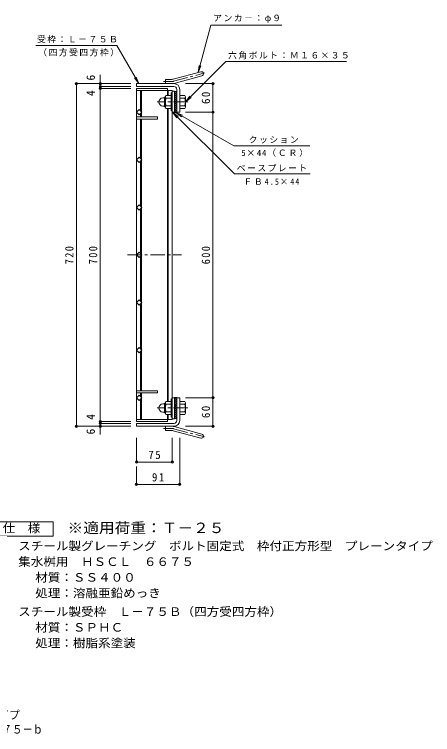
# Model space of a CAD drawing. Units: millimetres at full size, sheet at 1:6. Extents: x -893 to 1068, y -823 to 803.
# Drawn here: x 189 to 1068, y -823 to 690 of the extents above; entities that cross this region are included whole.
import ezdxf
from ezdxf.enums import TextEntityAlignment as Align

# ---------------------------------------------------------------- set-up
doc = ezdxf.new("R2010")
doc.units = ezdxf.units.MM
doc.header["$LTSCALE"] = 6
doc.header["$PDMODE"] = 32
doc.header["$PDSIZE"] = 4.8
doc.linetypes.add('CHAIN1', pattern=[8, 5, -1, 1, -1])
doc.linetypes.add('CHAIN2', pattern=[12, 9, -1, 1, -1])
for name, color, linetype, lineweight in [('E-1', 2, 'Continuous', 9), ('E-2', 3, 'Continuous', 9), ('E-4', 7, 'Continuous', 9), ('E-5', 7, 'Continuous', 9), ('F-F_F-Fﾚｲﾔ', 2, 'Continuous', 9)]:
    doc.layers.add(name, color=color, linetype=linetype, lineweight=lineweight)
doc.layers.add('F-5_F-5ﾚｲﾔ', color=3, linetype='Continuous')
doc.styles.add('ＭＳ ゴシック', font='')
doc.styles.get('ＭＳ ゴシック').set_extended_font_data('MS Gothic')

msp = doc.modelspace()

# ---------------------------------------------------------------- linework, layer by layer
at = {"layer": 'E-1'}
for p, q in [((522.743, 553.799), (580.934, 569.392)), ((525.072, 545.106), (583.263, 560.698)), ((506.599, 544.493), (506.599, 553.493)), ((520.414, 553.493), (506.599, 553.493)), ((445.599, 538.493), (445.599, 544.493)), ((524.599, 544.493), (445.599, 544.493)), ((524.599, 538.493), (445.599, 538.493)), ((530.599, 532.493), (530.599, 483.993)), ((536.599, 532.493), (536.599, 484.493)), ((501.289, 514.493), (504.799, 514.493)), ((504.799, 496.793), (504.799, 515.193)), ((506.599, 516.993), (506.799, 516.993)), ((506.799, 516.743), (506.799, 495.243)), ((518.799, 519.493), (507.837, 519.493)), ((518.799, 524.993), (518.799, 486.993)), ((521.099, 524.993), (518.799, 524.993)), ((525.599, 483.993), (525.599, 527.993)), ((530.599, 527.993), (525.599, 527.993)), ((530.599, 520.913), (525.599, 525.913)), ((530.599, 516.67), (525.599, 521.67)), ((530.599, 512.428), (525.599, 517.428)), ((530.599, 525.156), (527.761, 527.993)), ((536.599, 519.493), (547.56, 519.493)), ((548.799, 516.993), (548.599, 516.993)), ((548.599, 516.743), (548.599, 495.243)), ((518.799, 513.993), (507.837, 513.993)), ((530.599, 508.185), (525.599, 513.185)), ((530.599, 503.943), (525.599, 508.942)), ((530.599, 499.7), (525.599, 504.7)), ((530.599, 495.457), (525.599, 500.457)), ((536.599, 513.993), (547.56, 513.993)), ((501.299, 497.493), (504.799, 497.493)), ((506.599, 494.993), (506.799, 494.993)), ((518.799, 497.993), (507.837, 497.993)), ((518.799, 492.493), (507.837, 492.493)), ((521.099, 486.993), (518.799, 486.993)), ((530.599, 491.215), (525.599, 496.215)), ((530.599, 486.972), (525.599, 491.972)), ((529.335, 483.993), (525.599, 487.729)), ((530.599, 484.493), (536.599, 484.493)), ((536.599, 497.993), (547.56, 497.993)), ((536.599, 492.493), (547.56, 492.493)), ((548.799, 494.993), (548.599, 494.993)), ((530.599, 483.993), (525.599, 483.993)), ((518.799, -156.007), (518.799, -118.007)), ((521.099, -118.007), (518.799, -118.007)), ((525.599, -115.007), (525.599, -159.007)), ((530.599, -115.007), (525.599, -115.007)), ((529.335, -115.007), (525.599, -118.744)), ((530.599, -117.986), (525.599, -122.986)), ((530.599, -163.507), (530.599, -115.007)), ((530.599, -115.507), (536.599, -115.507)), ((536.599, -163.507), (536.599, -115.507)), ((501.299, -128.507), (504.799, -128.507)), ((504.799, -127.807), (504.799, -146.207)), ((506.599, -126.007), (506.799, -126.007)), ((506.799, -147.757), (506.799, -126.257)), ((518.799, -123.507), (507.837, -123.507)), ((518.799, -129.007), (507.837, -129.007)), ((530.599, -122.229), (525.599, -127.229)), ((530.599, -126.472), (525.599, -131.472)), ((530.599, -130.714), (525.599, -135.714)), ((530.599, -134.957), (525.599, -139.957)), ((536.599, -123.507), (547.56, -123.507)), ((536.599, -129.007), (547.56, -129.007)), ((548.799, -126.007), (548.599, -126.007)), ((548.599, -147.757), (548.599, -126.257)), ((501.289, -145.507), (504.799, -145.507)), ((506.599, -148.007), (506.799, -148.007)), ((518.799, -145.007), (507.837, -145.007)), ((518.799, -150.507), (507.837, -150.507)), ((530.599, -139.2), (525.599, -144.2)), ((530.599, -143.442), (525.599, -148.442)), ((530.599, -147.685), (525.599, -152.685)), ((536.599, -145.007), (547.56, -145.007)), ((536.599, -150.507), (547.56, -150.507)), ((548.799, -148.007), (548.599, -148.007)), ((521.099, -156.007), (518.799, -156.007)), ((530.599, -151.927), (525.599, -156.927)), ((530.599, -159.007), (525.599, -159.007)), ((530.599, -156.17), (527.761, -159.007)), ((445.599, -169.507), (445.599, -175.507)), ((524.599, -169.507), (445.599, -169.507)), ((524.599, -175.507), (445.599, -175.507)), ((506.599, -175.507), (506.599, -184.507)), ((525.072, -176.121), (583.263, -191.713)), ((520.414, -184.507), (506.599, -184.507)), ((522.743, -184.814), (580.934, -200.406))]:
    msp.add_line(p, q, dxfattribs=at)
at = {"layer": 'E-1', "linetype": 'CHAIN1'}
for p, q in [((523.908, 549.453), (589.074, 566.914)), ((520.414, 548.993), (502.794, 548.993)), ((553.634, 505.993), (489.497, 505.993)), ((553.634, -137.007), (489.497, -137.007)), ((520.414, -180.007), (502.794, -180.007)), ((523.908, -180.467), (589.074, -197.929))]:
    msp.add_line(p, q, dxfattribs=at)
at = {"layer": 'E-1'}
for centre, radius, start, end in [((582.099, 565.045), 4.5, 285.00014, 104.99991), ((520.414, 562.493), 9, 270, 285.00002), ((520.414, 562.493), 18, 270, 285), ((524.599, 532.493), 12, 0, 90), ((524.599, 532.493), 6, 0, 90), ((501.289, 506.003), 8.49, 90, 180), ((506.599, 515.193), 1.8, 90, 180), ((510.959, 516.743), 4.16, 138.61835, 221.37988), ((544.439, 516.743), 4.16, 318.62012, 41.38165), ((501.299, 505.993), 8.5, 180, 270), ((530.799, 505.993), 24, 160.52881, 199.47119), ((524.598, 505.993), 24, 340.52881, 19.47119), ((506.599, 496.793), 1.8, 180, 270), ((510.959, 495.243), 4.16, 138.62012, 221.38165), ((544.439, 495.243), 4.16, 318.61835, 41.37988), ((501.299, -137.007), 8.5, 90, 180), ((506.599, -127.807), 1.8, 90, 180), ((510.959, -126.257), 4.16, 138.61835, 221.37988), ((530.799, -137.007), 24, 160.52881, 199.47119), ((524.598, -137.007), 24, 340.52881, 19.47119), ((544.439, -126.257), 4.16, 318.62012, 41.38165), ((501.289, -137.017), 8.49, 180, 270), ((506.599, -146.207), 1.8, 180, 270), ((510.959, -147.757), 4.16, 138.62012, 221.38165), ((544.439, -147.757), 4.16, 318.61835, 41.37988), ((524.599, -163.507), 6, 270, 0), ((524.599, -163.507), 12, 270, 0), ((520.414, -193.507), 18, 75, 90), ((520.414, -193.507), 9, 74.99998, 90), ((582.099, -196.059), 4.5, 255.00009, 74.99986)]:
    msp.add_arc(centre, radius, start, end, dxfattribs=at)
at = {"layer": 'E-1', "linetype": 'CHAIN2'}
for centre, start, end in [((520.414, 562.493), 270, 284.99995), ((520.414, -193.507), 75.00005, 90)]:
    msp.add_arc(centre, 13.5, start, end, dxfattribs=at)
at = {"layer": 'E-2'}
for p, q in [((511.099, 534.493), (446.098, 534.493)), ((446.098, 534.493), (446.098, -165.508)), ((521.099, 529.993), (446.098, 529.993)), ((454.599, 529.993), (454.599, 487.307)), ((456.099, 529.993), (456.099, 485.807)), ((511.099, 534.493), (511.099, 529.993)), ((511.099, 519.493), (511.099, 529.993)), ((512.599, 529.993), (512.599, 519.493)), ((521.099, 184.493), (521.099, 529.993)), ((525.599, 528.493), (521.099, 528.493)), ((525.599, 484.493), (525.599, 528.493)), ((446.099, 484.493), (451.755, 490.15)), ((451.755, 478.836), (446.099, 484.493)), ((457.412, 484.493), (451.755, 490.15)), ((451.755, 478.836), (457.412, 484.493)), ((511.099, 184.493), (511.099, 492.493)), ((512.599, 492.493), (512.599, 184.493)), ((525.599, 484.493), (521.099, 484.493)), ((490.099, 469.992), (446.098, 469.992)), ((454.599, 481.68), (454.599, 474.493)), ((454.599, 469.992), (454.599, 387.307)), ((456.099, 474.493), (456.099, 483.18)), ((456.099, 385.807), (456.099, 469.992)), ((446.099, 384.493), (451.755, 390.15)), ((451.755, 378.836), (446.099, 384.493)), ((457.412, 384.493), (451.755, 390.15)), ((451.755, 378.836), (457.412, 384.493)), ((454.599, 287.307), (454.599, 381.68)), ((456.099, 285.807), (456.099, 383.18)), ((446.099, 284.493), (451.755, 290.15)), ((457.412, 284.493), (451.755, 290.15)), ((451.755, 278.836), (446.099, 284.493)), ((451.755, 278.836), (457.412, 284.493)), ((454.599, 187.307), (454.599, 281.68)), ((456.099, 185.807), (456.099, 283.18)), ((446.099, 184.493), (451.755, 190.15)), ((451.755, 178.836), (446.099, 184.493)), ((457.412, 184.493), (451.755, 190.15)), ((451.755, 178.836), (457.412, 184.493)), ((454.599, 181.679), (454.599, 87.306)), ((456.099, 183.179), (456.099, 85.806)), ((511.099, -123.507), (511.099, 184.493)), ((512.599, 184.493), (512.599, -123.507)), ((521.099, 184.493), (521.099, -161.008)), ((451.755, 90.149), (446.099, 84.492)), ((446.099, 84.492), (451.755, 78.835)), ((451.755, 90.149), (457.412, 84.492)), ((457.412, 84.492), (451.755, 78.835)), ((454.599, 81.679), (454.599, -12.694)), ((456.099, 83.179), (456.099, -14.194)), ((451.755, -9.851), (446.099, -15.508)), ((451.755, -9.851), (457.412, -15.508)), ((446.099, -15.508), (451.755, -21.165)), ((457.412, -15.508), (451.755, -21.165)), ((454.599, -18.321), (454.599, -101.007)), ((456.099, -16.821), (456.099, -101.007)), ((490.099, -101.007), (446.098, -101.007)), ((454.599, -112.694), (454.599, -105.507)), ((456.099, -114.194), (456.099, -105.507)), ((451.755, -109.851), (446.099, -115.508)), ((446.099, -115.508), (451.755, -121.165)), ((451.755, -109.851), (457.412, -115.508)), ((457.412, -115.508), (451.755, -121.165)), ((454.599, -161.008), (454.599, -118.321)), ((456.099, -161.008), (456.099, -116.821)), ((525.599, -115.508), (521.099, -115.508)), ((525.599, -115.508), (525.599, -159.508)), ((511.099, -161.008), (511.099, -150.507)), ((512.599, -150.507), (512.599, -161.008)), ((521.099, -161.008), (446.098, -161.008)), ((511.099, -165.508), (446.098, -165.508)), ((511.099, -165.508), (511.099, -161.008)), ((525.599, -159.508), (521.099, -159.508))]:
    msp.add_line(p, q, dxfattribs=at)
at = {"layer": 'E-2', "linetype": 'CHAIN1'}
msp.add_line((427.216, 184.493), (540.454, 184.493), dxfattribs=at)
at = {"layer": 'E-2'}
for points in [[(446.099, 474.493), (490.099, 474.493), (490.099, 469.992)], [(446.099, -105.507), (490.099, -105.507), (490.099, -101.007)]]:
    msp.add_lwpolyline(points, dxfattribs=at)
at = {"layer": 'E-4'}
for p, q in [((369.599, 544.493), (369.599, 563.043)), ((317.799, 544.493), (434.098, 544.493)), ((319.599, 544.493), (319.599, -175.507)), ((367.799, 538.493), (434.098, 538.493)), ((367.799, 534.493), (434.098, 534.493)), ((369.599, 544.493), (369.599, 538.493)), ((369.599, 538.493), (369.599, 534.493)), ((369.599, 534.493), (369.599, -165.508)), ((608.399, 544.493), (548.599, 544.493)), ((606.599, 544.493), (606.599, 484.493)), ((608.399, 484.493), (548.599, 484.493)), ((606.599, 484.493), (606.599, -115.507)), ((608.399, -115.507), (548.599, -115.507)), ((606.599, -115.507), (606.599, -175.507)), ((367.799, -165.508), (434.098, -165.508)), ((369.599, -165.508), (369.599, -169.507)), ((317.799, -175.507), (434.098, -175.507)), ((367.799, -169.507), (434.098, -169.507)), ((369.599, -169.507), (369.599, -175.507)), ((369.599, -175.507), (369.599, -192.643)), ((608.399, -175.507), (548.599, -175.507)), ((446.098, -252.308), (446.098, -199.486)), ((521.099, -252.308), (521.099, -199.486)), ((536.599, -299.375), (536.599, -199.486)), ((446.098, -250.508), (521.099, -250.508)), ((445.599, -299.375), (445.599, -259.9)), ((445.599, -297.575), (536.599, -297.575))]:
    msp.add_line(p, q, dxfattribs=at)
for p in [(319.599, 544.493), (369.599, 544.493), (606.599, 544.493), (369.599, 538.493), (369.599, 534.493), (606.599, 484.493), (606.599, -115.507), (369.599, -165.508), (319.599, -175.507), (369.599, -169.507), (369.599, -175.507), (606.599, -175.507), (446.098, -250.508), (521.099, -250.508), (445.599, -297.575), (536.599, -297.575)]:
    msp.add_point(p, dxfattribs=at)
at = {"layer": 'E-5'}
for p, q in [((575.547, 567.948), (602.138, 667.186)), ((751.138, 667.186), (602.138, 667.186)), ((234.304, 624.677), (404.304, 624.677)), ((450.599, 544.493), (404.304, 624.677)), ((548.599, 505.993), (633.39, 590.785)), ((633.39, 590.785), (887.39, 590.785)), ((575.547, 567.948), (577.505, 582.82)), ((575.547, 567.948), (581.287, 581.807)), ((450.599, 544.493), (441.467, 556.393)), ((450.599, 544.493), (444.858, 558.351)), ((548.599, 505.993), (557.73, 517.893)), ((548.599, 505.993), (560.499, 515.125)), ((521.848, 484.493), (530.98, 472.593)), ((521.848, 484.493), (533.749, 475.362)), ((521.848, 484.493), (651.545, 354.796)), ((528.867, 483.993), (540.767, 474.861)), ((528.867, 483.993), (542.725, 478.253)), ((528.867, 483.993), (650.574, 413.725)), ((650.574, 413.725), (810.074, 413.725)), ((651.545, 354.796), (811.045, 354.796))]:
    msp.add_line(p, q, dxfattribs=at)
at = {"layer": 'F-F_F-Fﾚｲﾔ'}
msp.add_lwpolyline([(135.943, -406.445), (135.943, -376.444), (270.943, -376.444), (270.943, -406.445)], close=True, dxfattribs=at)

# ---------------------------------------------------------------- texts
at = {"layer": 'E-4', "color": 2, "style": 'ＭＳ ゴシック'}
for s, p in [('6', (363.599, 551.043)), ('4', (363.599, 518.365)), ('4', (363.599, -161.887)), ('6', (363.599, -192.643))]:
    msp.add_text(s, height=17.6, rotation=90, dxfattribs=at).set_placement(p, align=Align.BOTTOM_LEFT)
at = {"layer": 'E-4', "color": 2, "char_height": 17.6, "attachment_point": 7, "rotation": 90, "style": 'ＭＳ ゴシック'}
for s, insert in [('\\T1.27;\\W0.95;60', (600.599, 501.743)), ('\\T1.27;\\W0.9;720', (313.599, 164.993)), ('\\T1.27;\\W0.9;700', (363.599, 164.993)), ('\\T1.27;\\W0.9;600', (600.599, 164.993)), ('\\T1.27;\\W0.95;60', (600.599, -158.257))]:
    msp.add_mtext(s, dxfattribs=dict(at, insert=insert))
at = {"layer": 'E-4', "color": 2, "char_height": 17.6, "attachment_point": 7, "style": 'ＭＳ ゴシック'}
for s, insert in [('\\T1.27;\\W0.95;75', (470.849, -244.508)), ('\\T1.27;\\W0.95;91', (478.349, -291.575))]:
    msp.add_mtext(s, dxfattribs=dict(at, insert=insert))
at = {"layer": 'E-5', "char_height": 13.2, "attachment_point": 7, "style": 'ＭＳ ゴシック'}
for s, insert in [('\\T1.17;アンカ－：φ９', (607.138, 672.186)), ('\\T1.17;受枠：Ｌ－７５Ｂ', (236.804, 629.677)), ('\\T1.17;（四方受四方枠）', (239.304, 601.677)), ('\\T1.17;六角ボルト：Ｍ１６×３５', (638.39, 595.785)), ('\\T1.17;クッション', (681.824, 418.725)), ('\\T1.21;5×44（ＣＲ）', (666.324, 390.725)), ('\\T1.17;ベースプレート', (656.545, 359.796)), ('\\T1.26;\\W0.95;ＦＢ4.5×44', (670.997, 331.796))]:
    msp.add_mtext(s, dxfattribs=dict(at, insert=insert))
at = {"layer": 'F-5_F-5ﾚｲﾔ', "style": 'ＭＳ ゴシック', "width": 1.1}
msp.add_text('※適用荷重：Ｔ－２５', height=21.99, dxfattribs=at).set_placement((300.943, -406.445), align=Align.BOTTOM_LEFT)
at = {"layer": 'F-F_F-Fﾚｲﾔ', "style": 'ＭＳ ゴシック'}
for s, width, p in [('仕\u3000様', 1.1, (164.443, -403.444)), ('スチール製グレーチング\u3000ボルト固定式\u3000枠付正方形型\u3000プレーンタイプ', 1.1, (197.197, -441.196)), ('集水桝用\u3000ＨＳＣＬ\u3000６６７５', 1.1, (197.197, -474.196)), ('材質：ＳＳ４００', 1.1, (233.024, -507.196)), ('処理：溶融亜鉛めっき', 1.1, (233.024, -540.196)), ('スチール製受枠\u3000Ｌ－７５Ｂ（四方受四方枠）', 1.1, (197.197, -579.196)), ('材質：ＳＰＨＣ', 1.1, (233.024, -612.196)), ('処理：樹脂系塗装', 1.1, (233.024, -645.196)), ('スチール製グレーチング\u3000ボルト固定式\u3000枠付正方形型\u3000プレーンタイプ', 0.9, (-512.598, -796.274)), ('集水桝用\u3000クッション付\u3000ＨＳＣＬ\u3000６６７５－ｂ', 0.9, (-247.575, -826.488))]:
    msp.add_text(s, height=17.6, dxfattribs=dict(at, width=width)).set_placement(p, align=Align.BOTTOM_LEFT)

doc.saveas('drawing.dxf')
